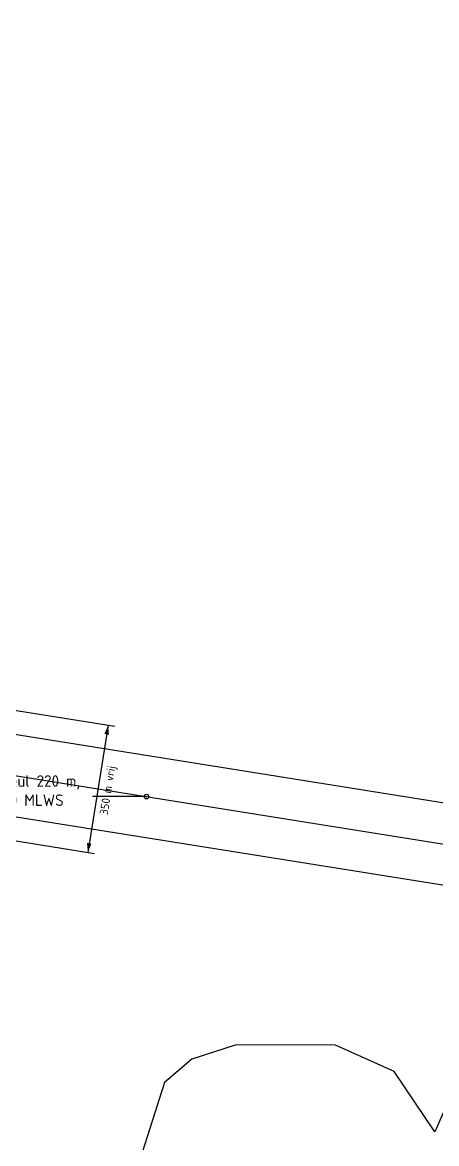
# Model space of a CAD drawing. Header units: metres. Extents: x 284000 to 318000, y 7632000 to 7666000.
# Drawn here: x 299324 to 300450, y 7648329 to 7651377 of the extents above; entities that cross this region are included whole.
import ezdxf
from ezdxf.enums import TextEntityAlignment as Align

# ---------------------------------------------------------------- set-up
doc = ezdxf.new("R2010")
doc.units = ezdxf.units.M
doc.header["$LTSCALE"] = 10
for name, color, linetype in [('HV-DIEPTELIJN', 5, 'Continuous'), ('HV-GEUL', 5, 'Continuous'), ('HV-GEUL-AS', 1, 'Continuous'), ('HV-ONDERGROND', 8, 'Continuous'), ('HV-TEKST-02', 7, 'Continuous')]:
    doc.layers.add(name, color=color, linetype=linetype)
doc.styles.add('NLCS-ISO', font='NLCS-ISO.ttf')
picture_1 = doc.add_image_def('image1.jpg', size_in_pixel=(3400, 3400))

msp = doc.modelspace()

# ---------------------------------------------------------------- linework, layer by layer
at = {"layer": 'HV-DIEPTELIJN'}
msp.add_lwpolyline([(300475, 7648428.7), (300445, 7648360.7), (300334.5, 7648525), (300175, 7648596.5), (299905, 7648597.3), (299785, 7648558.8), (299710.3, 7648495), (299643.3, 7648285), (299625.8, 7647805), (299584, 7647745), (299391.3, 7647595), (299335, 7647497.2), (299293.2, 7647355), (299238, 7646875), (299277.6, 7646395)], dxfattribs=at)
at = {"layer": 'HV-GEUL'}
msp.add_lwpolyline([(301719.2, 7649055.3), (299250.5, 7649449.4), (299215.8, 7649232.2), (301682.7, 7648838.4)], dxfattribs=at)
at = {"layer": 'HV-GEUL-AS'}
msp.add_lwpolyline([(297534.6, 7649611.9), (299233.2, 7649340.8), (301701.9, 7648946.7)], dxfattribs=at)
at = {"layer": 'HV-TEKST-02'}
for p, q in [((299273.1, 7649511.6), (299575.5, 7649463.4)), ((299557, 7649466.3), (299501.8, 7649120.7)), ((299661.5, 7649272.4), (299514.7, 7649272.4)), ((299217.9, 7649166), (299520.3, 7649117.7))]:
    msp.add_line(p, q, dxfattribs=at)
msp.add_circle((299661.5, 7649272.4), 6.25, dxfattribs=at)
for points in [[(299557, 7649466.3), (299559.2, 7649440.6), (299546.9, 7649442.6)], [(299501.8, 7649120.7), (299511.9, 7649144.4), (299499.6, 7649146.4)]]:
    msp.add_solid(points, dxfattribs=at)

# ---------------------------------------------------------------- texts
at = {"layer": 'HV-TEKST-02', "style": 'NLCS-ISO'}
msp.add_text('350 m vrij', height=22.5, rotation=80.9308, dxfattribs=at).set_placement((299555.3, 7649289.4), align=Align.MIDDLE_CENTER)
at = {"layer": 'HV-TEKST-02', "insert": (299318.8, 7649285), "char_height": 31.25, "attachment_point": 5, "style": 'NLCS-ISO'}
msp.add_mtext('Hoofdgeul 220 m,\\P-18,20 MLWS', dxfattribs=at)

# ---------------------------------------------------------------- pictures from other files: only their frames are drawn
at = {"layer": 'HV-ONDERGROND'}
image = msp.add_image(picture_1, insert=(284000, 7632000), size_in_units=(34000, 34000), dxfattribs=at)

doc.saveas('drawing.dxf')
